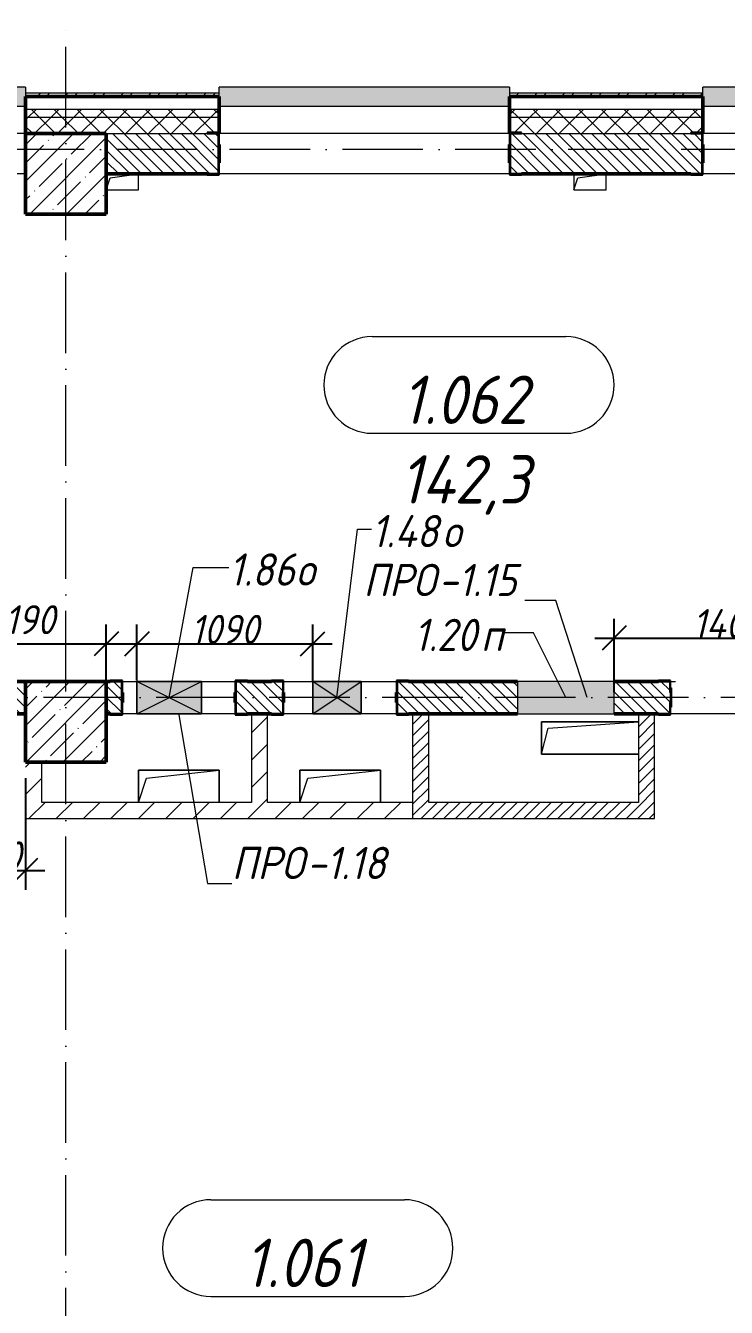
# Model space of a CAD drawing. Header units: millimetres. Extents: x -12989 to 629078, y -109036 to 555275.
# Drawn here: x 541813 to 546159, y 268089 to 276042 of the extents above; entities that cross this region are included whole.
import ezdxf

# ---------------------------------------------------------------- set-up
doc = ezdxf.new("R2010")
doc.units = ezdxf.units.MM
doc.linetypes.add('50_200_ШТРИХ_1Т_ш5_п1_п1_', pattern=[700, 500, -100, 0, -100])
for name, color, linetype, lineweight in [('A-____-____-DIMS', 7, 'Continuous', 9), ('A-DETL-GENF-OTLN', 7, 'Continuous', 9), ('A-FLOR-____-OTLN', 7, 'Continuous', 9), ('A-GENM-____-IDEN', 7, 'Continuous', 9), ('A-GENM-____-MCUT', 7, 'Continuous', 25), ('A-GENM-____-OTLN', 7, 'Continuous', 9), ('A-GENM-____-OTLN-1', 7, 'Continuous', 25), ('A-GLAZ-____-IDEN', 7, 'Continuous', 9), ('A-GLAZ-____-OTLN', 7, 'Continuous', 9), ('A-WALL-____-MCUT-2', 7, 'Continuous', 50), ('A-WALL-____-MCUT-3', 7, 'Continuous', 9), ('A-WALL-____-OTLN', 7, 'Continuous', 9), ('A-WALL-____-PATT-1', 7, 'Continuous', 9), ('A-WALL-FNSH-MCUT-1', 7, 'Continuous', 9), ('I-WALL-____-OTLN', 7, 'Continuous', 9), ('S-COLS-____-MCUT', 7, 'Continuous', 50), ('S-COLS-____-OTLN', 7, 'Continuous', 9), ('S-GRID-____-OTLN-1', 7, '50_200_ШТРИХ_1Т_ш5_п1_п1_', 9)]:
    doc.layers.add(name, color=color, linetype=linetype, lineweight=lineweight)
doc.layers.add('A-AREA-IDEN-1', color=7, linetype='Continuous', lineweight=9, true_color=0xaaaaaa)
doc.layers.add('A-GLAZ-____-OTLN-1', color=7, linetype='Continuous', lineweight=9, true_color=0xc0c0c0)
doc.styles.add('ISOCPEUR_I', font='isocpeui.ttf', dxfattribs={"width": 0.9, "height": 2.5})
doc.styles.add('ISOCPEUR_I_10', font='isocpeui.ttf', dxfattribs={"width": 0.9, "height": 180})
doc.styles.add('ISOCPEUR_I_9', font='isocpeui.ttf', dxfattribs={"width": 0.9, "height": 250})
doc.dimstyles.new('ISO-1_8_0_9К_СРЕДНИЙ_Кладочные_3', dxfattribs={"dimscale": 304.8, "dimtxt": 179.276612, "dimasz": 0.492126, "dimexe": 0.393701, "dimexo": 0, "dimgap": 0, "dimtad": 1, "dimdec": 3, "dimrnd": 0.001, "dimdsep": 46, "dimtxsty": 'ISOCPEUR_I_10', "dimblk1": 'OBLIQUE', "dimblk2": 'OBLIQUE', "dimsah": 1, "dimcen": 0.09, "dimdle": 0.393701, "dimazin": 0, "dimtfac": 1, "dimtdec": 4, "dimtix": 1, "dimtmove": 0, "dimatfit": 3, "dimfxl": 1, "dimtvp": 1, "dimtolj": 1, "dimtzin": 0, "dimarcsym": 2})
doc.dimstyles.new('ISO-1_8_0_9К_СРЕДНИЙ_Кладочные_4', dxfattribs={"dimscale": 304.8, "dimtxt": 179.276612, "dimasz": 0.492126, "dimexe": 0.393701, "dimexo": 0, "dimgap": 0, "dimtad": 1, "dimdec": 3, "dimrnd": 0.001, "dimdsep": 46, "dimtxsty": 'ISOCPEUR_I_10', "dimblk1": 'OBLIQUE', "dimblk2": 'OBLIQUE', "dimsah": 1, "dimcen": 0.09, "dimdle": 0.393701, "dimazin": 0, "dimtfac": 1, "dimtdec": 4, "dimtix": 1, "dimtmove": 1, "dimatfit": 3, "dimfxl": 1, "dimtvp": 1, "dimtolj": 1, "dimtzin": 0, "dimarcsym": 2})
pattern_1 = [(45, (513013.31, 265891.49), (-70.71068, 70.71068), []), (135, (513013.31, 265891.49), (-70.71068, -70.71068), [])]
pattern_2 = [(45, (513013.31, 265891.49), (-84.8528, 84.8528), [])]
pattern_3 = [(45, (513013.31, 265891.49), (-35.35534, 35.35534), [])]
pattern_4 = [(135, (513013.31, 265891.49), (-35.35534, -35.35534), [])]

# ---------------------------------------------------------------- blocks, each defined once
blk = doc.blocks.new('BSC_Колонна _Прямоугольная - 500х500-V77-АР1_План отверстий 1 этажа в осях 1-64_А-ГГ')
at = {"layer": 'S-COLS-____-OTLN'}
h = blk.add_hatch(dxfattribs=at)
h.set_pattern_fill('FP_109', color=256, style=0, pattern_type=2)
h.set_pattern_definition([(45, (-29050, -5831.04), (-114.04925, 114.04925), []), (45, (-28935.95, -5831.04), (-114.04925, 114.04925), [201.613, -40.323, 3.353, -36.97])])
h.paths.add_polyline_path([(-250, -250), (250, -250), (250, 250), (-250, 250)], flags=0)
at = {"layer": 'S-COLS-____-MCUT'}
for p, q in [((250, 250), (-250, 250)), ((-250, 250), (-250, -250)), ((250, -250), (250, 250)), ((-250, -250), (250, -250))]:
    blk.add_line(p, q, dxfattribs=at)
blk = doc.blocks.new('Фахверк_СКБ_Уголок - 250_2700-27497298-АР1_План отверстий 1 этажа в осях 1-64_А-ГГ')
at = {"layer": 'A-GENM-____-MCUT'}
for p, q in [((200, 181), (125, 181)), ((125, 181), (125, 106)), ((131, 106), (131, 175)), ((131, 175), (200, 175)), ((200, 175), (200, 181)), ((125, 106), (131, 106)), ((131, -6), (125, -6)), ((125, -6), (125, -81)), ((131, -75), (131, -6)), ((200, -75), (131, -75)), ((200, -81), (200, -75)), ((125, -81), (200, -81))]:
    blk.add_line(p, q, dxfattribs=at)
blk = doc.blocks.new('Фахверк_СКБ_Уголок - 200_4010-27904266-АР1_План отверстий 1 этажа в осях 1-64_А-ГГ')
at = {"layer": 'A-GENM-____-MCUT'}
for p, q in [((125, 156), (50, 156)), ((50, 156), (50, 150)), ((50, 150), (119, 150)), ((119, 150), (119, 81)), ((119, 81), (125, 81)), ((125, 81), (125, 156)), ((125, 19), (119, 19)), ((119, 19), (119, -50)), ((125, -56), (125, 19)), ((119, -50), (50, -50)), ((50, -50), (50, -56)), ((50, -56), (125, -56))]:
    blk.add_line(p, q, dxfattribs=at)
blk = doc.blocks.new('Фахверк_СКБ_Уголок - 200_4010_1-27904659-АР1_План отверстий 1 этажа в осях 1-64_А-ГГ')
at = {"layer": 'A-GENM-____-MCUT'}
for p, q in [((125, 156), (50, 156)), ((50, 156), (50, 150)), ((50, 150), (119, 150)), ((119, 150), (119, 81)), ((119, 81), (125, 81)), ((125, 81), (125, 156)), ((125, 19), (119, 19)), ((119, 19), (119, -50)), ((125, -56), (125, 19)), ((119, -50), (50, -50)), ((50, -50), (50, -56)), ((50, -56), (125, -56))]:
    blk.add_line(p, q, dxfattribs=at)
blk = doc.blocks.new('154_Стойка_СКБ_Уголок - СМ-2530_200-28213945-АР1_План отверстий 1 этажа в осях 1-64_А-ГГ')
at = {"layer": 'A-GENM-____-MCUT'}
for p, q in [((125, 156), (125, 81)), ((200, 156), (125, 156)), ((125, 81), (131, 81)), ((131, 81), (131, 150)), ((131, 150), (200, 150)), ((200, 150), (200, 156)), ((131, 19), (125, 19)), ((125, 19), (125, -56)), ((131, -50), (131, 19)), ((125, -56), (200, -56)), ((200, -50), (131, -50)), ((200, -56), (200, -50))]:
    blk.add_line(p, q, dxfattribs=at)
blk = doc.blocks.new('Стойка_Влож_Полоса боковая - Полоса-28213942-АР1_План отверстий 1 этажа в осях 1-64_А-ГГ')
at = {"layer": 'A-GENM-____-OTLN'}
for p, q in [((-5, 60), (0, 60)), ((-5, -60), (-5, 60)), ((0, 31), (0, -31)), ((0, -60), (-5, -60))]:
    blk.add_line(p, q, dxfattribs=at)
blk = doc.blocks.new('154_Стойка_СКБ_Уголок - СМ-2230_200-28216496-АР1_План отверстий 1 этажа в осях 1-64_А-ГГ')
at = {"layer": 'A-GENM-____-MCUT'}
for p, q in [((125, 156), (125, 81)), ((200, 156), (125, 156)), ((125, 81), (131, 81)), ((131, 81), (131, 150)), ((131, 150), (200, 150)), ((200, 150), (200, 156)), ((131, 19), (125, 19)), ((125, 19), (125, -56)), ((131, -50), (131, 19)), ((125, -56), (200, -56)), ((200, -50), (131, -50)), ((200, -56), (200, -50))]:
    blk.add_line(p, q, dxfattribs=at)
blk = doc.blocks.new('AR_Отверстие Ниша - Лючок-32404230-АР1_План отверстий 1 этажа в осях 1-64_А-ГГ')
at = {"layer": 'A-GLAZ-____-OTLN'}
blk.add_hatch(color=256, dxfattribs=at).paths.add_polyline_path([(300, 100), (-300, 100), (-300, -100), (300, -100)], flags=0)
for p, q in [((300, 100), (-300, 100)), ((-300, 100), (-300, -100)), ((300, -100), (300, 100)), ((-300, -100), (300, -100))]:
    blk.add_line(p, q, dxfattribs=at)
blk = doc.blocks.new('AR_Отверстие прямоугольное _в плите_ - AR_Отверстие прямоугольное _в плите_-V153-АР1_План отверстий 1 этажа в осях 1-64_А-ГГ')
at = {"layer": 'A-GENM-____-OTLN'}
for p, q in [((250, 100), (-250, 100)), ((-250, 100), (-250, -100)), ((-200, 50), (250, 100)), ((250, -100), (250, 100)), ((-250, -100), (-200, 50))]:
    blk.add_line(p, q, dxfattribs=at)
blk = doc.blocks.new('AR_Отверстие прямоугольное _в плите_ - AR_Отверстие прямоугольное _в плите_-30459197-АР1_План отверстий 1 этажа в осях 1-64_А-ГГ')
at = {"layer": 'A-GENM-____-OTLN'}
for p, q in [((300, 100), (-300, 100)), ((-300, 100), (-300, -100)), ((-260, 60), (300, 100)), ((-300, -100), (-260, 60)), ((-300, -100), (300, -100))]:
    blk.add_line(p, q, dxfattribs=at)
blk = doc.blocks.new('AR_Отверстие прямоугольное _в плите_ - AR_Отверстие прямоугольное _в плите_-V177-АР1_План отверстий 1 этажа в осях 1-64_А-ГГ')
at = {"layer": 'A-GENM-____-OTLN'}
for p, q in [((-100, -50), (-75, 25)), ((-75, 25), (100, 50)), ((100, -50), (100, 50)), ((-100, -50), (100, -50))]:
    blk.add_line(p, q, dxfattribs=at)
blk = doc.blocks.new('AR_Отверстие прямоугольное _в плите_ - AR_Отверстие прямоугольное _в плите_-V179-АР1_План отверстий 1 этажа в осях 1-64_А-ГГ')
at = {"layer": 'A-GENM-____-OTLN'}
for p, q in [((-100, 50), (-100, -50)), ((-100, -50), (-75, 25)), ((-75, 25), (100, 50)), ((100, -50), (100, 50)), ((-100, -50), (100, -50))]:
    blk.add_line(p, q, dxfattribs=at)
blk = doc.blocks.new('Отлив_СКБ - Отлив витража_120_НВФ-31885689-АР1_План отверстий 1 этажа в осях 1-64_А-ГГ')
at = {"layer": 'A-GLAZ-____-OTLN-1'}
for points in [[(1800, 2), (1800, 120), (0, 120), (0, 2), (1264.5, 2)], [(1264.5, 0), (1800, 0), (1800, 2), (0, 2), (0, 0)]]:
    blk.add_hatch(color=256, dxfattribs=at).paths.add_polyline_path(points, flags=0)
at = {"layer": 'A-GLAZ-____-OTLN'}
for p, q in [((0, 83), (0, 120)), ((1800, 120), (0, 120)), ((1800, 120), (1800, 83)), ((0, 2), (1800, 2)), ((1800, 0), (0, 0))]:
    blk.add_line(p, q, dxfattribs=at)
blk = doc.blocks.new('AR_Отверстие прямоугольное _в стене_ - AR_Отверстие прямоугольное _в стене__ЭОМ-36395044-АР1_План отверстий 1 этажа в осях 1-64_А-ГГ')
at = {"layer": 'A-GLAZ-____-OTLN'}
blk.add_hatch(color=256, dxfattribs=at).paths.add_polyline_path([(200, 100), (-200, 100), (-200, -100), (200, -100)], flags=0)
at = {"layer": 'A-DETL-GENF-OTLN'}
for p, q in [((-200, -100), (-200, 100)), ((-200, 100), (200, 100)), ((200, 100), (-200, -100)), ((-200, 100), (200, -100)), ((200, 100), (-200, 100)), ((-200, 100), (-200, -100)), ((200, 100), (200, -100)), ((200, -100), (200, 100)), ((200, -100), (-200, -100)), ((-200, -100), (200, -100))]:
    blk.add_line(p, q, dxfattribs=at)
blk = doc.blocks.new('AR_Отверстие прямоугольное _в стене__БезПР - AR_Отверстие прямоугольное _в стене__БезПР-36392850-АР1_План отверстий 1 этажа в осях 1-64_А-ГГ')
at = {"layer": 'A-GLAZ-____-OTLN'}
blk.add_hatch(color=256, dxfattribs=at).paths.add_polyline_path([(150, 100), (-150, 100), (-150, -100), (150, -100), (150, 86.6)], flags=0)
at = {"layer": 'A-DETL-GENF-OTLN'}
for p, q in [((-150, -100), (-150, 100)), ((-150, 100), (150, 100)), ((150, 100), (-150, -100)), ((-150, 100), (150, -100)), ((150, 100), (-150, 100)), ((-150, 100), (-150, -100)), ((150, 100), (150, -100)), ((150, -100), (150, 100)), ((150, -100), (-150, -100)), ((-150, -100), (150, -100))]:
    blk.add_line(p, q, dxfattribs=at)
blk = doc.blocks.new('_Oblique')
at = {"color": 0, "linetype": 'ByBlock', "lineweight": -2}
blk.add_line((-0.5, -0.5), (0.5, 0.5), dxfattribs=at)
blk = doc.blocks.new('*D5831')
at = {"layer": 'A-____-____-DIMS', "color": 0, "lineweight": -2, "transparency": 16777216}
for p, q in [((545463.3, 271907.1), (545463.3, 272362)), ((546863.3, 271972.5), (546863.3, 272362)), ((545343.3, 272242), (546983.3, 272242))]:
    blk.add_line(p, q, dxfattribs=at)
at = {"layer": 'Defpoints', "color": 0, "transparency": 16777216}
for p in [(546863.3, 272242), (546863.3, 271972.5), (545463.3, 271907.1)]:
    blk.add_point(p, dxfattribs=at)
at = {"layer": 'A-____-____-DIMS', "color": 0, "lineweight": -2, "transparency": 16777216, "xscale": 150, "yscale": 150, "zscale": 150, "rotation": 180}
blk.add_blockref('_Oblique', (545463.3, 272242), dxfattribs=at)
at = {"layer": 'A-____-____-DIMS', "color": 0, "lineweight": -2, "transparency": 16777216, "xscale": 150, "yscale": 150, "zscale": 150}
blk.add_blockref('_Oblique', (546863.3, 272242), dxfattribs=at)
at = {"layer": 'A-____-____-DIMS', "color": 0, "transparency": 16777216, "insert": (546163.3, 272332), "char_height": 180, "width": 521.281, "attachment_point": 5, "style": 'ISOCPEUR_I_10'}
blk.add_mtext('\\A1;1400', dxfattribs=at)
blk = doc.blocks.new('*D5815')
at = {"layer": 'A-____-____-DIMS', "color": 0, "lineweight": -2, "transparency": 16777216}
for p, q in [((542313.3, 271972.5), (542313.3, 272326.1)), ((542503.3, 271978.5), (542503.3, 272326.1)), ((541727.9, 272206.1), (542313.3, 272206.1)), ((542193.3, 272206.1), (542623.3, 272206.1))]:
    blk.add_line(p, q, dxfattribs=at)
at = {"layer": 'Defpoints', "color": 0, "transparency": 16777216}
for p in [(542503.3, 272206.1), (542313.3, 271972.5), (542503.3, 271978.5)]:
    blk.add_point(p, dxfattribs=at)
at = {"layer": 'A-____-____-DIMS', "color": 0, "lineweight": -2, "transparency": 16777216, "xscale": 150, "yscale": 150, "zscale": 150, "rotation": 180}
blk.add_blockref('_Oblique', (542313.3, 272206.1), dxfattribs=at)
at = {"layer": 'A-____-____-DIMS', "color": 0, "lineweight": -2, "transparency": 16777216, "xscale": 150, "yscale": 150, "zscale": 150}
blk.add_blockref('_Oblique', (542503.3, 272206.1), dxfattribs=at)
at = {"layer": 'A-____-____-DIMS', "color": 0, "transparency": 16777216, "insert": (541684, 272446.1), "char_height": 180, "width": 368.207, "attachment_point": 1, "line_spacing_factor": 1.149209, "style": 'ISOCPEUR_I_10'}
blk.add_mtext('\\A1;190', dxfattribs=at)
blk = doc.blocks.new('*D5816')
at = {"layer": 'A-____-____-DIMS', "color": 0, "lineweight": -2, "transparency": 16777216}
for p, q in [((542503.3, 271978.5), (542503.3, 272326.1)), ((543593.3, 271972.5), (543593.3, 272326.1)), ((542383.3, 272206.1), (543713.3, 272206.1))]:
    blk.add_line(p, q, dxfattribs=at)
at = {"layer": 'Defpoints', "color": 0, "transparency": 16777216}
for p in [(543593.3, 272206.1), (542503.3, 271978.5), (543593.3, 271972.5)]:
    blk.add_point(p, dxfattribs=at)
at = {"layer": 'A-____-____-DIMS', "color": 0, "lineweight": -2, "transparency": 16777216, "xscale": 150, "yscale": 150, "zscale": 150, "rotation": 180}
blk.add_blockref('_Oblique', (542503.3, 272206.1), dxfattribs=at)
at = {"layer": 'A-____-____-DIMS', "color": 0, "lineweight": -2, "transparency": 16777216, "xscale": 150, "yscale": 150, "zscale": 150}
blk.add_blockref('_Oblique', (543593.3, 272206.1), dxfattribs=at)
at = {"layer": 'A-____-____-DIMS', "color": 0, "transparency": 16777216, "insert": (543048.3, 272296.1), "char_height": 180, "width": 504.733, "attachment_point": 5, "style": 'ISOCPEUR_I_10'}
blk.add_mtext('\\A1;1090', dxfattribs=at)
blk = doc.blocks.new('*D5859')
at = {"layer": 'A-____-____-DIMS', "color": 0, "lineweight": -2, "transparency": 16777216}
for p, q in [((541813.3, 271372.5), (541813.3, 270680.3)), ((541413.3, 271322.5), (541413.3, 270680.3)), ((541293.3, 270800.3), (541933.3, 270800.3))]:
    blk.add_line(p, q, dxfattribs=at)
at = {"layer": 'Defpoints', "color": 0, "transparency": 16777216}
for p in [(541813.3, 271372.5), (541413.3, 271322.5), (541813.3, 270800.3)]:
    blk.add_point(p, dxfattribs=at)
at = {"layer": 'A-____-____-DIMS', "color": 0, "lineweight": -2, "transparency": 16777216, "xscale": 150, "yscale": 150, "zscale": 150, "rotation": 180}
blk.add_blockref('_Oblique', (541413.3, 270800.3), dxfattribs=at)
at = {"layer": 'A-____-____-DIMS', "color": 0, "lineweight": -2, "transparency": 16777216, "xscale": 150, "yscale": 150, "zscale": 150}
blk.add_blockref('_Oblique', (541813.3, 270800.3), dxfattribs=at)
at = {"layer": 'A-____-____-DIMS', "color": 0, "transparency": 16777216, "insert": (541613.3, 270890.3), "char_height": 180, "width": 426.127, "attachment_point": 5, "style": 'ISOCPEUR_I_10'}
blk.add_mtext('\\A1;400', dxfattribs=at)
blk = doc.blocks.new('AAR_СКБ_Марка_помещения_1_5 ммп - Номер _ Площадь-27962135-АИ_План этажа_Стены_1')
at = {"layer": 'A-AREA-IDEN-1'}
for p, q in [((-2.987, 3), (3.013, 3)), ((-2.987, 0), (3.013, 0))]:
    blk.add_line(p, q, dxfattribs=at)
for centre, start, end in [((-2.987, 1.5), 90, 270), ((3.013, 1.5), 270, 90)]:
    blk.add_arc(centre, 1.5, start, end, dxfattribs=at)

msp = doc.modelspace()

# ---------------------------------------------------------------- hatches: boundary and pattern name
at = {"layer": 'A-WALL-____-PATT-1'}
h = msp.add_hatch(dxfattribs=at)
h.set_pattern_fill('FP_3', color=256, style=0, pattern_type=2)
h.set_pattern_definition([(45, (513013.31, 265891.49), (-85.5366, 85.5366), []), (45, (513070.34, 265891.49), (-85.5366, 85.5366), [])])
h.paths.add_polyline_path([(551328.3109, 275602.5335), (551328.3109, 275622.5335), (550813.3109, 275622.5335), (550813.3109, 275602.5335), (550998.843, 275602.5335)], flags=0)
h.paths.add_polyline_path([(549013.3109, 275602.5335), (549013.3109, 275622.5335), (547813.3109, 275622.5335), (547813.3109, 275602.5335), (548347.6466, 275602.5335)], flags=0)
h.paths.add_polyline_path([(546013.3109, 275602.5335), (546013.3109, 275622.5335), (544813.3109, 275622.5335), (544813.3109, 275602.5335)], flags=0)
h.paths.add_polyline_path([(543013.3109, 275602.5335), (543013.3109, 275622.5335), (541813.3109, 275622.5335), (541813.3109, 275602.5335)], flags=0)
h.paths.add_polyline_path([(540013.3109, 275602.5335), (540013.3109, 275622.5335), (536863.3109, 275622.5335), (536863.3109, 275602.5335), (537742.8608, 275602.5335)], flags=0)
h = msp.add_hatch(dxfattribs=at)
h.set_pattern_fill('FP_1', color=256, style=0, pattern_type=2)
h.set_pattern_definition(pattern_1)
h.paths.add_polyline_path([(550998.843, 275472.5335), (551328.3109, 275472.5335), (551328.3109, 275522.5335), (550813.3109, 275522.5335), (550813.3109, 275472.5335)], flags=0)
h.paths.add_polyline_path([(549013.3109, 275472.5335), (549013.3109, 275522.5335), (547813.3109, 275522.5335), (547813.3109, 275472.5335), (548347.6466, 275472.5335)], flags=0)
h.paths.add_polyline_path([(546013.3109, 275472.5335), (546013.3109, 275522.5335), (544813.3109, 275522.5335), (544813.3109, 275472.5335)], flags=0)
h.paths.add_polyline_path([(543013.3109, 275472.5335), (543013.3109, 275522.5335), (541813.3109, 275522.5335), (541813.3109, 275472.5335)], flags=0)
h.paths.add_polyline_path([(540013.3109, 275472.5335), (540013.3109, 275522.5335), (536840.3109, 275522.5335), (536840.3109, 275472.5335), (537742.8608, 275472.5335)], flags=0)
h = msp.add_hatch(dxfattribs=at)
h.set_pattern_fill('FP_1', color=256, style=0, pattern_type=2)
h.set_pattern_definition(pattern_1)
h.paths.add_polyline_path([(550998.843, 275372.5335), (551328.3109, 275372.5335), (551328.3109, 275472.5335), (550813.3109, 275472.5335), (550813.3109, 275372.5335)], flags=0)
h.paths.add_polyline_path([(547813.3109, 275372.5335), (548938.3109, 275372.5335), (548938.3109, 275378.5335), (549013.3109, 275378.5335), (549013.3109, 275472.5335), (547813.3109, 275472.5335)], flags=0)
h.paths.add_polyline_path([(545938.3109, 275372.5335), (545938.3109, 275378.5335), (546013.3109, 275378.5335), (546013.3109, 275472.5335), (544813.3109, 275472.5335), (544813.3109, 275378.5335), (544888.3109, 275378.5335), (544888.3109, 275372.5335)], flags=0)
h.paths.add_polyline_path([(542938.3109, 275372.5335), (542938.3109, 275378.5335), (543013.3109, 275378.5335), (543013.3109, 275472.5335), (541813.3109, 275472.5335), (541813.3109, 275372.5335), (542313.3109, 275372.5335)], flags=0)
h.paths.add_polyline_path([(539938.3109, 275372.5335), (539938.3109, 275378.5335), (540013.3109, 275378.5335), (540013.3109, 275472.5335), (536840.3109, 275472.5335), (536840.3109, 275372.5335), (539313.3109, 275372.5335)], flags=0)
h = msp.add_hatch(dxfattribs=at)
h.set_pattern_fill('FP_6', color=256, style=0, pattern_type=2)
h.set_pattern_definition(pattern_4)
h.paths.add_polyline_path([(546007.3109, 275122.5335), (546007.3109, 275191.5335), (546013.3109, 275191.5335), (546013.3109, 275303.5335), (546007.3109, 275303.5335), (546007.3109, 275372.5335), (544819.3109, 275372.5335), (544819.3109, 275303.5335), (544813.3109, 275303.5335), (544813.3109, 275191.5335), (544819.3109, 275191.5335), (544819.3109, 275122.5335), (545938.3109, 275122.5335)], flags=0)
h.paths.add_polyline_path([(543007.3109, 275122.5335), (543007.3109, 275191.5335), (543013.3109, 275191.5335), (543013.3109, 275303.5335), (543007.3109, 275303.5335), (543007.3109, 275372.5335), (542313.3109, 275372.5335), (542313.3109, 275122.5335), (542938.3109, 275122.5335)], flags=0)
h = msp.add_hatch(dxfattribs=at)
h.set_pattern_fill('FP_6', color=256, style=0, pattern_type=2)
h.set_pattern_definition(pattern_4)
h.paths.add_polyline_path([(541813.3109, 271772.5335), (541813.3109, 271972.5335), (539313.3109, 271972.5335), (539313.3109, 271772.5335), (541277.7894, 271772.5335)], flags=0)
h = msp.add_hatch(dxfattribs=at)
h.set_pattern_fill('FP_6', color=256, style=0, pattern_type=2)
h.set_pattern_definition(pattern_4)
h.paths.add_polyline_path([(547688.3109, 271772.5335), (547813.3109, 271772.5335), (547813.3109, 271972.5335), (547619.3109, 271972.5335), (547619.3109, 271903.5335), (547613.3109, 271903.5335), (547613.3109, 271841.5335), (547619.3109, 271841.5335), (547619.3109, 271772.5335)], flags=0)
h.paths.add_polyline_path([(545738.3109, 271772.5335), (545807.3109, 271772.5335), (545807.3109, 271841.5335), (545813.3109, 271841.5335), (545813.3109, 271903.5335), (545807.3109, 271903.5335), (545807.3109, 271972.5335), (545463.3109, 271972.5335), (545463.3109, 271772.5335)], flags=0)
h.paths.add_polyline_path([(544119.3109, 271772.5335), (544863.3109, 271772.5335), (544863.3109, 271972.5335), (544119.3109, 271972.5335), (544119.3109, 271903.5335), (544113.3109, 271903.5335), (544113.3109, 271841.5335), (544119.3109, 271841.5335), (544119.3109, 271785.9415)], flags=0)
h.paths.add_polyline_path([(543407.3109, 271772.5335), (543407.3109, 271841.5335), (543413.3109, 271841.5335), (543413.3109, 271903.5335), (543407.3109, 271903.5335), (543407.3109, 271972.5335), (543119.3109, 271972.5335), (543119.3109, 271903.5335), (543113.3109, 271903.5335), (543113.3109, 271841.5335), (543119.3109, 271841.5335), (543119.3109, 271772.5335), (543338.3109, 271772.5335)], flags=0)
h.paths.add_polyline_path([(542407.3109, 271772.5335), (542407.3109, 271841.5335), (542413.3109, 271841.5335), (542413.3109, 271903.5335), (542407.3109, 271903.5335), (542407.3109, 271972.5335), (542313.3109, 271972.5335), (542313.3109, 271772.5335), (542338.3109, 271772.5335)], flags=0)
h = msp.add_hatch(dxfattribs=at)
h.set_pattern_fill('FP_4', color=256, style=0, pattern_type=2)
h.set_pattern_definition(pattern_2)
h.paths.add_polyline_path([(543313.3109, 271222.5335), (543313.3109, 271772.5335), (543213.3109, 271772.5335), (543213.3109, 271222.5335)], flags=0)
h = msp.add_hatch(dxfattribs=at)
h.set_pattern_fill('FP_5', color=256, style=0, pattern_type=2)
h.set_pattern_definition(pattern_3)
h.paths.add_polyline_path([(544313.3109, 271122.5335), (544313.3109, 271772.5335), (544213.3109, 271772.5335), (544213.3109, 271122.5335)], flags=0)
h = msp.add_hatch(dxfattribs=at)
h.set_pattern_fill('FP_5', color=256, style=0, pattern_type=2)
h.set_pattern_definition(pattern_3)
h.paths.add_polyline_path([(545713.3109, 271122.5335), (545713.3109, 271772.5335), (545613.3109, 271772.5335), (545613.3109, 271122.5335)], flags=0)
h = msp.add_hatch(dxfattribs=at)
h.set_pattern_fill('FP_4', color=256, style=0, pattern_type=2)
h.set_pattern_definition(pattern_2)
h.paths.add_polyline_path([(541913.3109, 271222.5335), (541913.3109, 271472.5335), (541813.3109, 271472.5335), (541813.3109, 271222.5335)], flags=0)
h = msp.add_hatch(dxfattribs=at)
h.set_pattern_fill('FP_4', color=256, style=0, pattern_type=2)
h.set_pattern_definition(pattern_2)
h.paths.add_polyline_path([(543045.2537, 271122.5335), (544213.3109, 271122.5335), (544213.3109, 271222.5335), (541813.3109, 271222.5335), (541813.3109, 271122.5335)], flags=0)
h = msp.add_hatch(dxfattribs=at)
h.set_pattern_fill('FP_5', color=256, style=0, pattern_type=2)
h.set_pattern_definition(pattern_3)
h.paths.add_polyline_path([(545613.3109, 271122.5335), (545613.3109, 271222.5335), (544313.3109, 271222.5335), (544313.3109, 271122.5335), (544812.718, 271122.5335)], flags=0)
at = {"layer": 'S-COLS-____-OTLN'}
h = msp.add_hatch(dxfattribs=at)
h.set_pattern_fill('FP_27', color=256, style=0, pattern_type=2)
h.set_pattern_definition([(45, (513013.31, 265891.49), (-114.04925, 114.04925), []), (45, (513127.36, 265891.49), (-114.04925, 114.04925), [201.612, -40.322, 3.353, -36.97])])
h.paths.add_polyline_path([(541813.3109, 274872.5335), (542313.3109, 274872.5335), (542313.3109, 275372.5335), (541813.3109, 275372.5335), (541813.3109, 275225.9175)], flags=0)

# ---------------------------------------------------------------- linework, layer by layer
at = {"layer": 'A-FLOR-____-OTLN'}
for p, q in [((545013.3109, 271722.5335), (545613.3109, 271722.5335)), ((545013.3109, 271522.5335), (545013.3109, 271722.5335)), ((545613.3109, 271522.5335), (545013.3109, 271522.5335)), ((542513.3109, 271422.5335), (543013.3109, 271422.5335)), ((542513.3109, 271222.5335), (542513.3109, 271422.5335)), ((543013.3109, 271422.5335), (543013.3109, 271222.5335)), ((543513.3109, 271422.5335), (544013.3109, 271422.5335)), ((543513.3109, 271222.5335), (543513.3109, 271422.5335)), ((544013.3109, 271422.5335), (544013.3109, 271222.5335))]:
    msp.add_line(p, q, dxfattribs=at)
at = {"layer": 'A-GENM-____-IDEN'}
for p, q in [((545102.1682, 272475.0589), (544908.4355, 272475.0589)), ((545295.9009, 271872.5335), (545102.1682, 272475.0589)), ((542763.3109, 271766.5335), (542940.9088, 270719.3567)), ((542940.9088, 270719.3567), (543091.4979, 270719.3567))]:
    msp.add_line(p, q, dxfattribs=at)
at = {"layer": 'A-GLAZ-____-IDEN'}
for p, q in [((543743.3109, 271872.5335), (543871.087, 272918.0068)), ((543871.087, 272918.0068), (543958.1425, 272918.0068)), ((542703.3109, 271872.5335), (542852.383, 272679.5519)), ((542852.383, 272679.5519), (543073.9479, 272679.5519)), ((544962.7785, 272274.0335), (544779.7891, 272274.0335)), ((545163.3109, 271872.5335), (544962.7785, 272274.0335))]:
    msp.add_line(p, q, dxfattribs=at)
at = {"layer": 'A-WALL-____-MCUT-2'}
for p, q in [((543013.3109, 275602.5335), (541813.3109, 275602.5335)), ((541813.3109, 275602.5335), (541813.3109, 275372.5335)), ((543013.3109, 275378.5335), (543013.3109, 275602.5335)), ((546013.3109, 275602.5335), (544813.3109, 275602.5335)), ((544813.3109, 275602.5335), (544813.3109, 275378.5335)), ((546013.3109, 275378.5335), (546013.3109, 275602.5335)), ((541813.3109, 275372.5335), (542313.3109, 275372.5335)), ((542313.3109, 275372.5335), (542313.3109, 275122.5335)), ((543013.3109, 275191.5335), (543013.3109, 275303.5335)), ((544813.3109, 275303.5335), (544813.3109, 275191.5335)), ((546013.3109, 275191.5335), (546013.3109, 275303.5335)), ((542313.3109, 275122.5335), (542938.3109, 275122.5335)), ((544888.3109, 275122.5335), (545938.3109, 275122.5335)), ((541813.3109, 271972.5335), (539313.3109, 271972.5335)), ((542338.3109, 271972.5335), (542313.3109, 271972.5335)), ((543338.3109, 271972.5335), (543188.3109, 271972.5335)), ((544863.3109, 271972.5335), (544188.3109, 271972.5335)), ((545738.3109, 271972.5335), (545463.3109, 271972.5335)), ((542413.3109, 271841.5335), (542413.3109, 271903.5335)), ((543113.3109, 271903.5335), (543113.3109, 271841.5335)), ((543413.3109, 271841.5335), (543413.3109, 271903.5335)), ((544113.3109, 271903.5335), (544113.3109, 271841.5335)), ((539313.3109, 271772.5335), (541813.3109, 271772.5335)), ((542313.3109, 271772.5335), (542338.3109, 271772.5335)), ((543188.3109, 271772.5335), (543338.3109, 271772.5335)), ((544188.3109, 271772.5335), (544863.3109, 271772.5335)), ((545463.3109, 271772.5335), (545738.3109, 271772.5335))]:
    msp.add_line(p, q, dxfattribs=at)
at = {"layer": 'A-WALL-____-MCUT-3'}
for p, q in [((543013.3109, 275522.5335), (541813.3109, 275522.5335)), ((546013.3109, 275522.5335), (544813.3109, 275522.5335)), ((543013.3109, 275472.5335), (541813.3109, 275472.5335)), ((546013.3109, 275472.5335), (544813.3109, 275472.5335)), ((542313.3109, 275372.5335), (542938.3109, 275372.5335)), ((544888.3109, 275372.5335), (545938.3109, 275372.5335))]:
    msp.add_line(p, q, dxfattribs=at)
at = {"layer": 'A-WALL-____-OTLN'}
for p, q in [((541813.3109, 275372.5335), (540013.3109, 275372.5335)), ((544813.3109, 275372.5335), (543013.3109, 275372.5335)), ((547813.3109, 275372.5335), (546013.3109, 275372.5335)), ((541813.3109, 275122.5335), (540013.3109, 275122.5335)), ((544813.3109, 275122.5335), (543013.3109, 275122.5335)), ((547813.3109, 275122.5335), (546013.3109, 275122.5335))]:
    msp.add_line(p, q, dxfattribs=at)
at = {"layer": 'A-WALL-FNSH-MCUT-1'}
for p, q in [((543013.3109, 275622.5335), (541813.3109, 275622.5335)), ((541813.3109, 275622.5335), (541813.3109, 275602.5335)), ((543013.3109, 275602.5335), (543013.3109, 275622.5335)), ((543013.3109, 275602.5335), (543013.3109, 275602.5335)), ((546013.3109, 275622.5335), (544813.3109, 275622.5335)), ((544813.3109, 275622.5335), (544813.3109, 275602.5335)), ((546013.3109, 275602.5335), (546013.3109, 275622.5335)), ((546013.3109, 275602.5335), (546013.3109, 275602.5335)), ((543213.3109, 271772.5335), (543213.3109, 271222.5335)), ((543313.3109, 271222.5335), (543313.3109, 271772.5335)), ((544213.3109, 271772.5335), (544213.3109, 271122.5335)), ((544313.3109, 271222.5335), (544313.3109, 271772.5335)), ((545613.3109, 271772.5335), (545613.3109, 271222.5335)), ((545713.3109, 271122.5335), (545713.3109, 271772.5335)), ((541913.3109, 271222.5335), (541913.3109, 271472.5335)), ((541813.3109, 271372.5335), (541813.3109, 271122.5335)), ((543213.3109, 271222.5335), (541913.3109, 271222.5335)), ((544213.3109, 271222.5335), (543313.3109, 271222.5335)), ((545613.3109, 271222.5335), (544313.3109, 271222.5335)), ((541813.3109, 271122.5335), (545713.3109, 271122.5335))]:
    msp.add_line(p, q, dxfattribs=at)
at = {"layer": 'I-WALL-____-OTLN'}
for p, q in [((542413.3109, 271972.5335), (542503.3109, 271972.5335)), ((542903.3109, 271972.5335), (543113.3109, 271972.5335)), ((543413.3109, 271972.5335), (543593.3109, 271972.5335)), ((543893.3109, 271972.5335), (544113.3109, 271972.5335)), ((545813.3109, 271972.5335), (545843.3109, 271972.5335)), ((542503.3109, 271772.5335), (542413.3109, 271772.5335)), ((543113.3109, 271772.5335), (542903.3109, 271772.5335)), ((543593.3109, 271772.5335), (543413.3109, 271772.5335)), ((544113.3109, 271772.5335), (543893.3109, 271772.5335)), ((546463.3109, 271772.5335), (545813.3109, 271772.5335))]:
    msp.add_line(p, q, dxfattribs=at)
at = {"layer": 'S-COLS-____-MCUT'}
for p, q in [((542313.3109, 275372.5335), (541813.3109, 275372.5335)), ((541813.3109, 275372.5335), (541813.3109, 274872.5335)), ((542313.3109, 274872.5335), (542313.3109, 275372.5335)), ((541813.3109, 274872.5335), (542313.3109, 274872.5335))]:
    msp.add_line(p, q, dxfattribs=at)
at = {"layer": 'S-GRID-____-OTLN-1'}
for p, q in [((542063.3109, 261408.8852), (542063.3109, 276042.0309)), ((617087.7175, 275272.5335), (508556.9485, 275272.5335)), ((603332.0982, 271872.5335), (508344.5407, 271872.5335))]:
    msp.add_line(p, q, dxfattribs=at)

# ---------------------------------------------------------------- block references
at = {"layer": 'A-AREA-IDEN-1', "xscale": 199.9999999999999, "yscale": 199.9999999999999, "zscale": 199.9999999999999}
for p in [(544559.927, 273512.4138), (543559.927, 268156.8602)]:
    msp.add_blockref('AAR_СКБ_Марка_помещения_1_5 ммп - Номер _ Площадь-27962135-АИ_План этажа_Стены_1', p, dxfattribs=at)
at = {"layer": 'A-GENM-____-OTLN'}
for name, p in [('AR_Отверстие прямоугольное _в плите_ - AR_Отверстие прямоугольное _в плите_-V177-АР1_План отверстий 1 этажа в осях 1-64_А-ГГ', (542413.3109, 275072.5335)), ('AR_Отверстие прямоугольное _в плите_ - AR_Отверстие прямоугольное _в плите_-V179-АР1_План отверстий 1 этажа в осях 1-64_А-ГГ', (545313.3109, 275072.5335)), ('AR_Отверстие прямоугольное _в плите_ - AR_Отверстие прямоугольное _в плите_-30459197-АР1_План отверстий 1 этажа в осях 1-64_А-ГГ', (545313.3109, 271622.5335)), ('AR_Отверстие прямоугольное _в плите_ - AR_Отверстие прямоугольное _в плите_-V153-АР1_План отверстий 1 этажа в осях 1-64_А-ГГ', (542763.3109, 271322.5335)), ('AR_Отверстие прямоугольное _в плите_ - AR_Отверстие прямоугольное _в плите_-V153-АР1_План отверстий 1 этажа в осях 1-64_А-ГГ', (543763.3109, 271322.5335))]:
    msp.add_blockref(name, p, dxfattribs=at)
at = {"layer": 'A-GENM-____-OTLN', "rotation": 180}
msp.add_blockref('Стойка_Влож_Полоса боковая - Полоса-28213942-АР1_План отверстий 1 этажа в осях 1-64_А-ГГ', (545813.3109, 271872.5335), dxfattribs=at)
at = {"layer": 'A-GENM-____-OTLN-1', "rotation": 180}
for name, p in [('Фахверк_СКБ_Уголок - 250_2700-27497298-АР1_План отверстий 1 этажа в осях 1-64_А-ГГ', (543138.3109, 275297.5335)), ('Фахверк_СКБ_Уголок - 250_2700-27497298-АР1_План отверстий 1 этажа в осях 1-64_А-ГГ', (546138.3109, 275297.5335)), ('Фахверк_СКБ_Уголок - 200_4010_1-27904659-АР1_План отверстий 1 этажа в осях 1-64_А-ГГ', (543238.3109, 271922.5335)), ('154_Стойка_СКБ_Уголок - СМ-2530_200-28213945-АР1_План отверстий 1 этажа в осях 1-64_А-ГГ', (545938.3109, 271922.5335))]:
    msp.add_blockref(name, p, dxfattribs=at)
at = {"layer": 'A-GENM-____-OTLN-1'}
for name, p in [('Фахверк_СКБ_Уголок - 250_2700-27497298-АР1_План отверстий 1 этажа в осях 1-64_А-ГГ', (544688.3109, 275197.5335)), ('Фахверк_СКБ_Уголок - 200_4010_1-27904659-АР1_План отверстий 1 этажа в осях 1-64_А-ГГ', (542288.3109, 271822.5335)), ('Фахверк_СКБ_Уголок - 200_4010-27904266-АР1_План отверстий 1 этажа в осях 1-64_А-ГГ', (543288.3109, 271822.5335)), ('154_Стойка_СКБ_Уголок - СМ-2230_200-28216496-АР1_План отверстий 1 этажа в осях 1-64_А-ГГ', (543988.3109, 271822.5335))]:
    msp.add_blockref(name, p, dxfattribs=at)
at = {"layer": 'A-GLAZ-____-OTLN'}
for p in [(540013.3109, 275539.5335), (543013.3109, 275539.5335), (546013.3109, 275539.5335)]:
    msp.add_blockref('Отлив_СКБ - Отлив витража_120_НВФ-31885689-АР1_План отверстий 1 этажа в осях 1-64_А-ГГ', p, dxfattribs=at)
at = {"layer": 'A-GLAZ-____-OTLN', "rotation": 180}
for name, p in [('AR_Отверстие прямоугольное _в стене_ - AR_Отверстие прямоугольное _в стене__ЭОМ-36395044-АР1_План отверстий 1 этажа в осях 1-64_А-ГГ', (542703.3109, 271872.5335)), ('AR_Отверстие прямоугольное _в стене__БезПР - AR_Отверстие прямоугольное _в стене__БезПР-36392850-АР1_План отверстий 1 этажа в осях 1-64_А-ГГ', (543743.3109, 271872.5335)), ('AR_Отверстие Ниша - Лючок-32404230-АР1_План отверстий 1 этажа в осях 1-64_А-ГГ', (545163.3109, 271872.5335))]:
    msp.add_blockref(name, p, dxfattribs=at)
at = {"layer": 'S-COLS-____-OTLN'}
msp.add_blockref('BSC_Колонна _Прямоугольная - 500х500-V77-АР1_План отверстий 1 этажа в осях 1-64_А-ГГ', (542063.3109, 271722.5335), dxfattribs=at)

# ---------------------------------------------------------------- texts
at = {"layer": 'A-AREA-IDEN-1', "char_height": 300, "attachment_point": 8, "line_spacing_factor": 1.139951, "style": 'ISOCPEUR_I'}
for s, insert, width in [('\\pxqc,t8.46667,16.93333,25.4,33.86667,42.33333,50.8,59.26667,67.73333,76.2,84.66667,93.13333,101.6,110.06667,118.53333,127,135.46667,143.93333,152.4,160.86667,169.33333,177.8,186.26667,194.73333,203.2,211.66667,220.13333,228.6,237.06667,245.53333,254,262.46667,270.93333;{1.062}', (544534.4979, 273570.7436), 900), ('\\pxqc,t8.46667,16.93333,25.4,33.86667,42.33333,50.8,59.26667,67.73333,76.2,84.66667,93.13333,101.6,110.06667,118.53333,127,135.46667,143.93333,152.4,160.86667,169.33333,177.8,186.26667,194.73333,203.2,211.66667,220.13333,228.6,237.06667,245.53333,254,262.46667,270.93333;{142,3}', (544535.4979, 273006.7957), 952), ('\\pxqc,t8.46667,16.93333,25.4,33.86667,42.33333,50.8,59.26667,67.73333,76.2,84.66667,93.13333,101.6,110.06667,118.53333,127,135.46667,143.93333,152.4,160.86667,169.33333,177.8,186.26667,194.73333,203.2,211.66667,220.13333,228.6,237.06667,245.53333,254,262.46667,270.93333;{1.061}', (543534.4979, 268215.1901), 846)]:
    msp.add_mtext(s, dxfattribs=dict(at, insert=insert, width=width))
at = {"layer": 'A-GENM-____-IDEN', "char_height": 200, "attachment_point": 1, "style": 'ISOCPEUR_I_9'}
for s, insert, width in [('ПРО', (543907.7664, 272702.175), 562.784625), ('-1.15', (544372.1102, 272702.175), 620.506125), ('ПРО', (543091.4979, 270946.4729), 562.784625), ('-1.18', (543555.8417, 270946.4729), 620.506125)]:
    msp.add_mtext(s, dxfattribs=dict(at, insert=insert, width=width))
at = {"layer": 'A-GLAZ-____-IDEN', "char_height": 200, "attachment_point": 1, "style": 'ISOCPEUR_I_9'}
for s, insert, width in [('1.48', (543958.1425, 273005.6214), 533.923875), ('\\fISOCPEUR|b0|i1|c204|p34|;\\W.9;о', (544398.6737, 273005.6214), 158.734125), ('1.86', (543073.9479, 272767.1665), 505.063125), ('\\fISOCPEUR|b0|i1|c204|p34|;\\W.9;о', (543490.6667, 272767.1665), 158.734125), ('1.20', (544220.3375, 272361.6481), 505.063125), ('\\fISOCPEUR|b0|i1|c204|p34|;\\W.9;п', (544637.0562, 272361.6481), 158.734125)]:
    msp.add_mtext(s, dxfattribs=dict(at, insert=insert, width=width))

# ---------------------------------------------------------------- dimensions: what is measured, and where the dimension line sits
at = {"layer": 'A-____-____-DIMS'}
dim = msp.add_linear_dim(base=(542503.3109, 272206.1218), p1=(542313.3109, 271972.5335), p2=(542503.3109, 271978.5335), dimstyle='ISO-1_8_0_9К_СРЕДНИЙ_Кладочные_4', override={"dimpost": '<>', "dimfxl": 190.094713}, dxfattribs=at)
dim.commit()
dim.dimension.update_dxf_attribs({"geometry": '*D5815', "text_midpoint": (541868.1523, 272321.2839), "dimtype": 160})
for base, p1, p2, override, picture, middle in [((543593.3109, 272206.1218), (542503.3109, 271978.5335), (543593.3109, 271972.5335), {"dimpost": '<>', "dimfxl": 1090.016514}, '*D5816', (543048.3109, 272296.1218)), ((546863.3109, 272241.9683), (545463.3109, 271907.0958), (546863.3109, 271972.5335), {"dimpost": '<>', "dimfxl": 1401.528484}, '*D5831', (546163.3109, 272331.9683)), ((541813.3109, 270800.332), (541413.3109, 271322.5335), (541813.3109, 271372.5335), {"dimpost": '<>', "dimfxl": 403.112887}, '*D5859', (541613.3109, 270890.332))]:
    dim = msp.add_linear_dim(base=base, p1=p1, p2=p2, dimstyle='ISO-1_8_0_9К_СРЕДНИЙ_Кладочные_3', override=override, dxfattribs=at)
    dim.commit()
    dim.dimension.update_dxf_attribs({"geometry": picture, "text_midpoint": middle})

doc.saveas('drawing.dxf')
